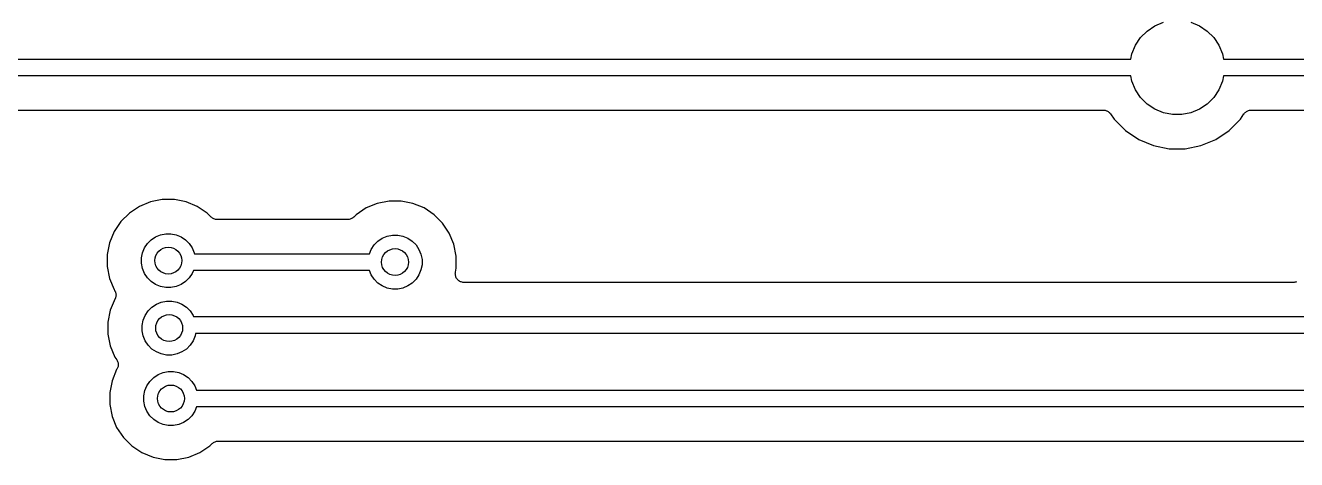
# Model space of a CAD drawing. Extents: x 1.13 to 10.46, y -5.5 to -3.29.
# Drawn here: x 2.681 to 3.423, y -4.039 to -3.785 of the extents above; entities that cross this region are included whole.
import ezdxf

# ---------------------------------------------------------------- set-up
doc = ezdxf.new("R2010")
doc.units = 0
doc.header["$MEASUREMENT"] = 0
doc.layers.add('BLACK', color=7, linetype='CONTINUOUS')

msp = doc.modelspace()

# ---------------------------------------------------------------- linework, layer by layer
at = {"layer": 'BLACK', "linetype": 'CONTINUOUS'}
for p, q in [((3.33601, -3.78809), (3.34052, -3.78508)), ((3.34052, -3.78508), (3.34552, -3.78301)), ((3.36156, -3.78301), (3.36657, -3.78508)), ((3.36657, -3.78508), (3.37107, -3.78809)), ((3.32917, -3.79642), (3.33218, -3.79192)), ((3.33218, -3.79192), (3.33601, -3.78809)), ((3.37107, -3.78809), (3.3749, -3.79192)), ((3.3749, -3.79192), (3.37791, -3.79642)), ((3.32648, -3.80453), (3.3271, -3.80143)), ((3.3271, -3.80143), (3.32917, -3.79642)), ((3.37791, -3.79642), (3.37999, -3.80143)), ((3.37999, -3.80143), (3.3806, -3.80453)), ((2.63139, -3.80453), (3.32648, -3.80453)), ((3.3806, -3.80453), (4.07798, -3.80453)), ((3.32648, -3.81437), (2.63139, -3.81437)), ((3.3271, -3.81747), (3.32648, -3.81437)), ((3.32917, -3.82247), (3.3271, -3.81747)), ((3.37999, -3.81747), (3.37791, -3.82247)), ((3.3806, -3.81437), (3.37999, -3.81747)), ((4.07814, -3.81437), (3.3806, -3.81437)), ((3.33218, -3.82698), (3.32917, -3.82247)), ((3.37791, -3.82247), (3.3749, -3.82698)), ((3.33601, -3.83081), (3.33218, -3.82698)), ((3.34052, -3.83382), (3.33601, -3.83081)), ((3.37107, -3.83081), (3.36657, -3.83382)), ((3.3749, -3.82698), (3.37107, -3.83081)), ((2.64748, -3.83437), (3.31039, -3.83437)), ((3.31039, -3.83437), (3.31042, -3.83437)), ((3.31042, -3.83437), (3.31042, -3.83437)), ((3.31042, -3.83437), (3.31042, -3.83437)), ((3.31042, -3.83437), (3.31046, -3.83437)), ((3.31046, -3.83437), (3.31093, -3.83442)), ((3.31093, -3.83442), (3.31139, -3.83447)), ((3.31139, -3.83447), (3.31141, -3.83448)), ((3.31141, -3.83448), (3.31143, -3.83448)), ((3.31143, -3.83448), (3.31188, -3.83462)), ((3.31188, -3.83462), (3.31232, -3.83476)), ((3.31232, -3.83476), (3.31234, -3.83477)), ((3.31234, -3.83477), (3.31236, -3.83477)), ((3.31236, -3.83477), (3.31277, -3.835)), ((3.31277, -3.835), (3.31318, -3.83522)), ((3.31318, -3.83522), (3.3132, -3.83523)), ((3.3132, -3.83523), (3.31322, -3.83524)), ((3.31322, -3.83524), (3.31358, -3.83554)), ((3.31358, -3.83554), (3.31393, -3.83584)), ((3.31393, -3.83584), (3.31395, -3.83586)), ((3.31395, -3.83586), (3.31397, -3.83587)), ((3.31397, -3.83587), (3.31426, -3.83623)), ((3.31426, -3.83623), (3.31455, -3.83659)), ((3.31455, -3.83659), (3.31665, -3.83973)), ((3.31665, -3.83973), (3.32326, -3.84634)), ((3.34552, -3.83589), (3.34052, -3.83382)), ((3.35083, -3.83695), (3.34552, -3.83589)), ((3.35625, -3.83695), (3.35083, -3.83695)), ((3.36156, -3.83589), (3.35625, -3.83695)), ((3.36657, -3.83382), (3.36156, -3.83589)), ((3.38382, -3.84634), (3.39044, -3.83973)), ((3.39044, -3.83973), (3.39253, -3.83659)), ((3.39253, -3.83659), (3.39255, -3.83658)), ((3.39255, -3.83657), (3.39257, -3.83653)), ((3.39255, -3.83658), (3.39255, -3.83657)), ((3.39255, -3.83657), (3.39255, -3.83657)), ((3.39257, -3.83653), (3.39287, -3.83618)), ((3.39287, -3.83618), (3.39317, -3.83582)), ((3.39317, -3.83582), (3.39319, -3.83581)), ((3.39319, -3.83581), (3.3932, -3.83579)), ((3.3932, -3.83579), (3.39357, -3.8355)), ((3.39357, -3.8355), (3.39392, -3.83521)), ((3.39392, -3.83521), (3.39395, -3.83519)), ((3.39395, -3.83519), (3.39396, -3.83518)), ((3.39396, -3.83518), (3.39438, -3.83496)), ((3.39438, -3.83496), (3.39479, -3.83475)), ((3.39479, -3.83475), (3.39481, -3.83474)), ((3.39481, -3.83474), (3.39483, -3.83473)), ((3.39483, -3.83473), (3.39528, -3.8346)), ((3.39528, -3.8346), (3.39572, -3.83447)), ((3.39572, -3.83447), (3.39574, -3.83446)), ((3.39574, -3.83446), (3.39577, -3.83446)), ((3.39577, -3.83446), (3.39623, -3.83442)), ((3.39623, -3.83442), (3.39669, -3.83437)), ((3.39669, -3.83437), (4.06223, -3.83437)), ((3.32326, -3.84634), (3.33104, -3.85154)), ((3.37604, -3.85154), (3.38382, -3.84634)), ((3.33104, -3.85154), (3.33969, -3.85512)), ((3.3674, -3.85512), (3.37604, -3.85154)), ((3.33969, -3.85512), (3.34886, -3.85695)), ((3.34886, -3.85695), (3.35822, -3.85695)), ((3.35822, -3.85695), (3.3674, -3.85512)), ((2.74711, -3.89074), (2.74126, -3.89465)), ((2.75362, -3.88805), (2.74711, -3.89074)), ((2.76052, -3.88667), (2.75362, -3.88805)), ((2.76757, -3.88667), (2.76052, -3.88667)), ((2.77447, -3.88805), (2.76757, -3.88667)), ((2.78098, -3.89074), (2.77447, -3.88805)), ((2.78683, -3.89465), (2.78098, -3.89074)), ((2.87959, -3.89163), (2.87374, -3.89555)), ((2.8861, -3.88894), (2.87959, -3.89163)), ((2.89301, -3.88757), (2.8861, -3.88894)), ((2.90005, -3.88757), (2.89301, -3.88757)), ((2.90695, -3.88894), (2.90005, -3.88757)), ((2.91346, -3.89163), (2.90695, -3.88894)), ((2.91932, -3.89555), (2.91346, -3.89163)), ((2.74126, -3.89465), (2.73628, -3.89963)), ((2.78911, -3.89693), (2.78683, -3.89465)), ((2.78947, -3.89722), (2.78911, -3.89693)), ((2.78982, -3.89752), (2.78947, -3.89722)), ((2.78984, -3.89753), (2.78982, -3.89752)), ((2.78986, -3.89755), (2.78984, -3.89753)), ((2.79027, -3.89777), (2.78986, -3.89755)), ((2.79067, -3.89799), (2.79027, -3.89777)), ((2.7907, -3.898), (2.79067, -3.89799)), ((2.79072, -3.89801), (2.7907, -3.898)), ((2.79116, -3.89814), (2.79072, -3.89801)), ((2.7916, -3.89828), (2.79116, -3.89814)), ((2.79163, -3.89829), (2.7916, -3.89828)), ((2.79166, -3.89829), (2.79163, -3.89829)), ((2.79211, -3.89834), (2.79166, -3.89829)), ((2.79257, -3.89839), (2.79211, -3.89834)), ((2.79263, -3.89839), (2.79257, -3.89839)), ((2.79264, -3.89839), (2.79263, -3.89839)), ((2.79263, -3.89839), (2.79263, -3.89839)), ((2.79263, -3.89839), (2.79263, -3.89839)), ((2.86882, -3.89839), (2.79264, -3.89839)), ((2.86928, -3.89835), (2.86882, -3.89839)), ((2.86974, -3.89831), (2.86928, -3.89835)), ((2.86977, -3.8983), (2.86974, -3.89831)), ((2.86979, -3.8983), (2.86977, -3.8983)), ((2.87023, -3.89816), (2.86979, -3.8983)), ((2.87068, -3.89803), (2.87023, -3.89816)), ((2.8707, -3.89802), (2.87068, -3.89803)), ((2.87073, -3.89801), (2.8707, -3.89802)), ((2.87114, -3.8978), (2.87073, -3.89801)), ((2.87155, -3.89759), (2.87114, -3.8978)), ((2.87157, -3.89757), (2.87155, -3.89759)), ((2.87159, -3.89756), (2.87157, -3.89757)), ((2.87195, -3.89726), (2.87159, -3.89756)), ((2.87231, -3.89698), (2.87195, -3.89726)), ((2.87235, -3.89694), (2.87231, -3.89698)), ((2.87236, -3.89693), (2.87235, -3.89694)), ((2.87235, -3.89694), (2.87235, -3.89694)), ((2.87235, -3.89694), (2.87235, -3.89694)), ((2.87374, -3.89555), (2.87236, -3.89693)), ((2.92429, -3.90053), (2.91932, -3.89555)), ((2.73237, -3.90549), (2.72967, -3.91199)), ((2.73628, -3.89963), (2.73237, -3.90549)), ((2.75945, -3.90728), (2.76249, -3.90667)), ((2.76249, -3.90667), (2.7656, -3.90667)), ((2.7656, -3.90667), (2.76864, -3.90728)), ((2.92821, -3.90638), (2.92429, -3.90053)), ((2.9309, -3.91289), (2.92821, -3.90638)), ((2.72967, -3.91199), (2.7283, -3.9189)), ((2.75009, -3.91496), (2.75181, -3.91238)), ((2.75181, -3.91238), (2.75401, -3.91019)), ((2.75401, -3.91019), (2.75659, -3.90846)), ((2.75659, -3.90846), (2.75945, -3.90728)), ((2.76864, -3.90728), (2.7715, -3.90846)), ((2.7715, -3.90846), (2.77408, -3.91019)), ((2.77408, -3.91019), (2.77628, -3.91238)), ((2.77628, -3.91238), (2.778, -3.91496)), ((2.88257, -3.91585), (2.8843, -3.91327)), ((2.8843, -3.91327), (2.88649, -3.91108)), ((2.88649, -3.91108), (2.88907, -3.90936)), ((2.88907, -3.90936), (2.89193, -3.90817)), ((2.89193, -3.90817), (2.89498, -3.90757)), ((2.89498, -3.90757), (2.89808, -3.90757)), ((2.89808, -3.90757), (2.90112, -3.90817)), ((2.90112, -3.90817), (2.90399, -3.90936)), ((2.90399, -3.90936), (2.90657, -3.91108)), ((2.90657, -3.91108), (2.90876, -3.91327)), ((2.90876, -3.91327), (2.91048, -3.91585)), ((2.93228, -3.91979), (2.9309, -3.91289)), ((2.7283, -3.9189), (2.7283, -3.92594)), ((2.7483, -3.92087), (2.7489, -3.91783)), ((2.7483, -3.92397), (2.7483, -3.92087)), ((2.7489, -3.91783), (2.75009, -3.91496)), ((2.778, -3.91496), (2.77919, -3.91783)), ((2.77919, -3.91783), (2.7793, -3.91839)), ((2.7793, -3.91839), (2.88152, -3.91839)), ((2.88152, -3.91839), (2.88257, -3.91585)), ((2.91048, -3.91585), (2.91167, -3.91872)), ((2.91167, -3.91872), (2.91228, -3.92176)), ((2.93228, -3.92683), (2.93228, -3.91979)), ((2.7283, -3.92594), (2.72967, -3.93285)), ((2.7489, -3.92701), (2.7483, -3.92397)), ((2.75009, -3.92988), (2.7489, -3.92701)), ((2.77868, -3.92823), (2.778, -3.92988)), ((2.88152, -3.92823), (2.77868, -3.92823)), ((2.88257, -3.93077), (2.88152, -3.92823)), ((2.91167, -3.92791), (2.91048, -3.93077)), ((2.91228, -3.92486), (2.91167, -3.92791)), ((2.91228, -3.92176), (2.91228, -3.92486)), ((2.9318, -3.92922), (2.93228, -3.92683)), ((2.72967, -3.93285), (2.73237, -3.93935)), ((2.75181, -3.93246), (2.75009, -3.92988)), ((2.75401, -3.93465), (2.75181, -3.93246)), ((2.75659, -3.93638), (2.75401, -3.93465)), ((2.75945, -3.93756), (2.75659, -3.93638)), ((2.7715, -3.93638), (2.76864, -3.93756)), ((2.77408, -3.93465), (2.7715, -3.93638)), ((2.77628, -3.93246), (2.77408, -3.93465)), ((2.778, -3.92988), (2.77628, -3.93246)), ((2.8843, -3.93335), (2.88257, -3.93077)), ((2.88649, -3.93555), (2.8843, -3.93335)), ((2.88907, -3.93727), (2.88649, -3.93555)), ((2.90657, -3.93555), (2.90399, -3.93727)), ((2.90876, -3.93335), (2.90657, -3.93555)), ((2.91048, -3.93077), (2.90876, -3.93335)), ((2.93171, -3.93016), (2.93176, -3.92969)), ((2.93171, -3.93017), (2.93171, -3.93016)), ((2.93171, -3.93019), (2.93171, -3.93017)), ((2.93175, -3.93065), (2.93171, -3.93019)), ((2.93179, -3.93113), (2.93175, -3.93065)), ((2.93176, -3.92969), (2.9318, -3.92922)), ((2.9318, -3.93114), (2.93179, -3.93113)), ((2.9318, -3.93116), (2.9318, -3.93114)), ((2.93194, -3.93161), (2.9318, -3.93116)), ((2.93207, -3.93207), (2.93194, -3.93161)), ((2.93208, -3.93208), (2.93207, -3.93207)), ((2.93208, -3.93209), (2.93208, -3.93208)), ((2.9323, -3.93251), (2.93208, -3.93209)), ((2.93252, -3.93293), (2.9323, -3.93251)), ((2.93253, -3.93294), (2.93252, -3.93293)), ((2.93254, -3.93296), (2.93253, -3.93294)), ((2.93284, -3.93332), (2.93254, -3.93296)), ((2.93313, -3.93369), (2.93284, -3.93332)), ((2.93315, -3.9337), (2.93313, -3.93369)), ((2.93315, -3.93371), (2.93315, -3.9337)), ((2.93352, -3.93401), (2.93315, -3.93371)), ((2.93388, -3.93432), (2.93352, -3.93401)), ((2.93389, -3.93433), (2.93388, -3.93432)), ((2.93391, -3.93433), (2.93389, -3.93433)), ((2.93432, -3.93456), (2.93391, -3.93433)), ((2.93474, -3.93479), (2.93432, -3.93456)), ((2.93475, -3.93479), (2.93474, -3.93479)), ((2.93476, -3.9348), (2.93475, -3.93479)), ((2.93522, -3.93494), (2.93476, -3.9348)), ((2.93567, -3.93508), (2.93522, -3.93494)), ((2.93568, -3.93508), (2.93567, -3.93508)), ((2.9357, -3.93509), (2.93568, -3.93508)), ((2.93617, -3.93514), (2.9357, -3.93509)), ((2.93664, -3.93519), (2.93617, -3.93514)), ((2.93667, -3.93519), (2.93664, -3.93519)), ((2.93671, -3.93519), (2.93667, -3.93519)), ((2.93667, -3.93519), (2.93667, -3.93519)), ((2.93667, -3.93519), (2.93667, -3.93519)), ((3.42142, -3.93519), (2.93671, -3.93519)), ((3.42188, -3.93515), (3.42142, -3.93519)), ((3.42234, -3.93511), (3.42188, -3.93515)), ((3.42237, -3.9351), (3.42234, -3.93511)), ((3.42239, -3.9351), (3.42237, -3.9351)), ((3.42283, -3.93496), (3.42239, -3.9351)), ((3.42328, -3.93483), (3.42283, -3.93496)), ((3.4233, -3.93482), (3.42328, -3.93483)), ((2.73237, -3.93935), (2.73263, -3.93975)), ((2.73263, -3.93975), (2.73264, -3.93977)), ((2.73264, -3.93977), (2.73265, -3.93977)), ((2.73265, -3.93977), (2.73265, -3.93977)), ((2.73265, -3.93977), (2.73267, -3.93981)), ((2.73267, -3.93981), (2.73288, -3.94022)), ((2.73288, -3.94022), (2.7331, -3.94063)), ((2.73323, -3.944), (2.73309, -3.94445)), ((2.7331, -3.94063), (2.73311, -3.94066)), ((2.73311, -3.94066), (2.73312, -3.94067)), ((2.73312, -3.94067), (2.73325, -3.94112)), ((2.73337, -3.94355), (2.73323, -3.944)), ((2.73325, -3.94112), (2.73338, -3.94157)), ((2.73338, -3.94351), (2.73337, -3.94353)), ((2.73337, -3.94353), (2.73337, -3.94355)), ((2.73338, -3.94157), (2.73338, -3.94159)), ((2.73338, -3.94159), (2.73339, -3.94161)), ((2.73342, -3.94304), (2.73338, -3.94351)), ((2.73339, -3.94161), (2.73343, -3.94207)), ((2.73347, -3.94258), (2.73342, -3.94304)), ((2.73343, -3.94207), (2.73347, -3.94254)), ((2.73347, -3.94254), (2.73347, -3.94256)), ((2.73347, -3.94256), (2.73347, -3.94258)), ((2.76249, -3.93817), (2.75945, -3.93756)), ((2.7656, -3.93817), (2.76249, -3.93817)), ((2.76864, -3.93756), (2.7656, -3.93817)), ((2.89193, -3.93846), (2.88907, -3.93727)), ((2.89498, -3.93906), (2.89193, -3.93846)), ((2.89808, -3.93906), (2.89498, -3.93906)), ((2.90112, -3.93846), (2.89808, -3.93906)), ((2.90399, -3.93727), (2.90112, -3.93846)), ((2.73299, -3.94465), (2.73015, -3.95149)), ((2.73307, -3.94449), (2.73299, -3.94465)), ((2.73308, -3.94446), (2.73307, -3.94449)), ((2.73309, -3.94445), (2.73308, -3.94446)), ((2.7523, -3.95187), (2.75449, -3.94968)), ((2.75449, -3.94968), (2.75707, -3.94796)), ((2.75707, -3.94796), (2.75993, -3.94677)), ((2.75993, -3.94677), (2.76298, -3.94617)), ((2.76298, -3.94617), (2.76608, -3.94617)), ((2.76608, -3.94617), (2.76912, -3.94677)), ((2.76912, -3.94677), (2.77199, -3.94796)), ((2.77199, -3.94796), (2.77457, -3.94968)), ((2.77457, -3.94968), (2.77676, -3.95187)), ((2.73015, -3.95149), (2.72878, -3.95839)), ((2.72878, -3.95839), (2.72878, -3.96543)), ((2.74878, -3.96036), (2.74938, -3.95732)), ((2.74938, -3.95732), (2.75057, -3.95445)), ((2.75057, -3.95445), (2.7523, -3.95187)), ((2.77676, -3.95187), (2.77848, -3.95445)), ((2.77848, -3.95445), (2.77879, -3.95519)), ((2.77879, -3.95519), (3.43412, -3.95519)), ((2.72878, -3.96543), (2.73015, -3.97234)), ((2.74878, -3.96346), (2.74878, -3.96036)), ((2.74938, -3.96651), (2.74878, -3.96346)), ((2.77996, -3.96503), (2.77967, -3.96651)), ((3.43412, -3.96503), (2.77996, -3.96503)), ((2.73015, -3.97234), (2.73285, -3.97885)), ((2.75057, -3.96937), (2.74938, -3.96651)), ((2.7523, -3.97195), (2.75057, -3.96937)), ((2.75449, -3.97415), (2.7523, -3.97195)), ((2.77676, -3.97195), (2.77457, -3.97415)), ((2.77848, -3.96937), (2.77676, -3.97195)), ((2.77967, -3.96651), (2.77848, -3.96937)), ((2.73285, -3.97885), (2.73394, -3.98048)), ((2.73394, -3.98048), (2.73396, -3.9805)), ((2.73396, -3.9805), (2.73396, -3.98051)), ((2.73396, -3.98051), (2.73396, -3.98051)), ((2.73396, -3.98051), (2.73398, -3.98054)), ((2.73398, -3.98054), (2.73419, -3.98096)), ((2.73419, -3.98096), (2.73441, -3.98137)), ((2.75707, -3.97587), (2.75449, -3.97415)), ((2.75993, -3.97706), (2.75707, -3.97587)), ((2.76298, -3.97766), (2.75993, -3.97706)), ((2.76608, -3.97766), (2.76298, -3.97766)), ((2.76912, -3.97706), (2.76608, -3.97766)), ((2.77199, -3.97587), (2.76912, -3.97706)), ((2.77457, -3.97415), (2.77199, -3.97587)), ((2.73385, -3.98618), (2.73115, -3.99269)), ((2.73394, -3.98604), (2.73385, -3.98618)), ((2.73416, -3.98563), (2.73394, -3.98604)), ((2.73439, -3.98522), (2.73416, -3.98563)), ((2.7344, -3.98518), (2.73439, -3.9852)), ((2.73439, -3.9852), (2.73439, -3.98522)), ((2.73454, -3.98474), (2.7344, -3.98518)), ((2.73441, -3.98137), (2.73442, -3.98139)), ((2.73442, -3.98139), (2.73443, -3.98141)), ((2.73443, -3.98141), (2.73456, -3.98186)), ((2.73468, -3.98429), (2.73454, -3.98474)), ((2.73456, -3.98186), (2.73469, -3.9823)), ((2.73469, -3.98425), (2.73468, -3.98427)), ((2.73468, -3.98427), (2.73468, -3.98429)), ((2.73469, -3.9823), (2.73469, -3.98233)), ((2.73469, -3.98233), (2.7347, -3.98235)), ((2.73473, -3.98378), (2.73469, -3.98425)), ((2.7347, -3.98235), (2.73474, -3.98281)), ((2.73478, -3.98332), (2.73473, -3.98378)), ((2.73474, -3.98281), (2.73478, -3.98327)), ((2.73478, -3.98327), (2.73478, -3.9833)), ((2.73478, -3.9833), (2.73478, -3.98332)), ((2.75807, -3.98916), (2.76093, -3.98797)), ((2.76093, -3.98797), (2.76398, -3.98737)), ((2.76398, -3.98737), (2.76708, -3.98737)), ((2.76708, -3.98737), (2.77012, -3.98797)), ((2.77012, -3.98797), (2.77299, -3.98916)), ((2.73115, -3.99269), (2.72978, -3.99959)), ((2.75038, -3.99852), (2.75157, -3.99565)), ((2.75157, -3.99565), (2.7533, -3.99307)), ((2.7533, -3.99307), (2.75549, -3.99088)), ((2.75549, -3.99088), (2.75807, -3.98916)), ((2.77299, -3.98916), (2.77557, -3.99088)), ((2.77557, -3.99088), (2.77776, -3.99307)), ((2.77776, -3.99307), (2.77948, -3.99565)), ((2.77948, -3.99565), (2.78053, -3.99819)), ((2.72978, -3.99959), (2.72978, -4.00663)), ((2.74978, -4.00156), (2.75038, -3.99852)), ((2.74978, -4.00466), (2.74978, -4.00156)), ((2.78053, -3.99819), (4.35013, -3.99819)), ((2.72978, -4.00663), (2.73115, -4.01354)), ((2.75038, -4.00771), (2.74978, -4.00466)), ((2.75157, -4.01057), (2.75038, -4.00771)), ((2.7533, -4.01315), (2.75157, -4.01057)), ((2.77948, -4.01057), (2.77776, -4.01315)), ((2.78053, -4.00803), (2.77948, -4.01057)), ((4.34945, -4.00803), (2.78053, -4.00803)), ((2.73115, -4.01354), (2.73385, -4.02005)), ((2.75549, -4.01535), (2.7533, -4.01315)), ((2.75807, -4.01707), (2.75549, -4.01535)), ((2.76093, -4.01826), (2.75807, -4.01707)), ((2.76398, -4.01886), (2.76093, -4.01826)), ((2.77012, -4.01826), (2.76708, -4.01886)), ((2.77299, -4.01707), (2.77012, -4.01826)), ((2.77557, -4.01535), (2.77299, -4.01707)), ((2.77776, -4.01315), (2.77557, -4.01535)), ((2.73385, -4.02005), (2.73776, -4.0259)), ((2.76708, -4.01886), (2.76398, -4.01886)), ((2.73776, -4.0259), (2.74274, -4.03088)), ((2.74274, -4.03088), (2.74859, -4.03479)), ((2.78246, -4.03479), (2.78832, -4.03088)), ((2.78832, -4.03088), (2.7897, -4.0295)), ((2.7897, -4.0295), (2.78971, -4.02949)), ((2.78971, -4.02949), (2.78975, -4.02945)), ((2.78971, -4.02949), (2.78971, -4.02949)), ((2.78971, -4.02949), (2.78971, -4.02949)), ((2.78975, -4.02945), (2.79011, -4.02916)), ((2.79011, -4.02916), (2.79047, -4.02887)), ((2.79047, -4.02887), (2.79049, -4.02886)), ((2.79049, -4.02886), (2.79051, -4.02884)), ((2.79051, -4.02884), (2.79092, -4.02863)), ((2.79092, -4.02863), (2.79133, -4.02841)), ((2.79133, -4.02841), (2.79135, -4.0284)), ((2.79135, -4.0284), (2.79138, -4.02839)), ((2.79138, -4.02839), (2.79182, -4.02826)), ((2.79182, -4.02826), (2.79226, -4.02813)), ((2.79226, -4.02813), (2.79229, -4.02813)), ((2.79229, -4.02813), (2.79231, -4.02812)), ((2.79231, -4.02812), (2.79277, -4.02808)), ((2.79277, -4.02808), (2.79323, -4.02803)), ((2.79323, -4.02803), (4.33602, -4.02803)), ((2.74859, -4.03479), (2.7551, -4.03749)), ((2.7551, -4.03749), (2.76201, -4.03886)), ((2.76201, -4.03886), (2.76905, -4.03886)), ((2.76905, -4.03886), (2.77595, -4.03749)), ((2.77595, -4.03749), (2.78246, -4.03479))]:
    msp.add_line(p, q, dxfattribs=at)
at = {"layer": 'BLACK'}
for centre in [(2.76405, -3.92242), (2.89653, -3.92331), (2.76453, -3.96191), (2.76553, -4.00311)]:
    msp.add_circle(centre, 0.00787, dxfattribs=at)

doc.saveas('drawing.dxf')
